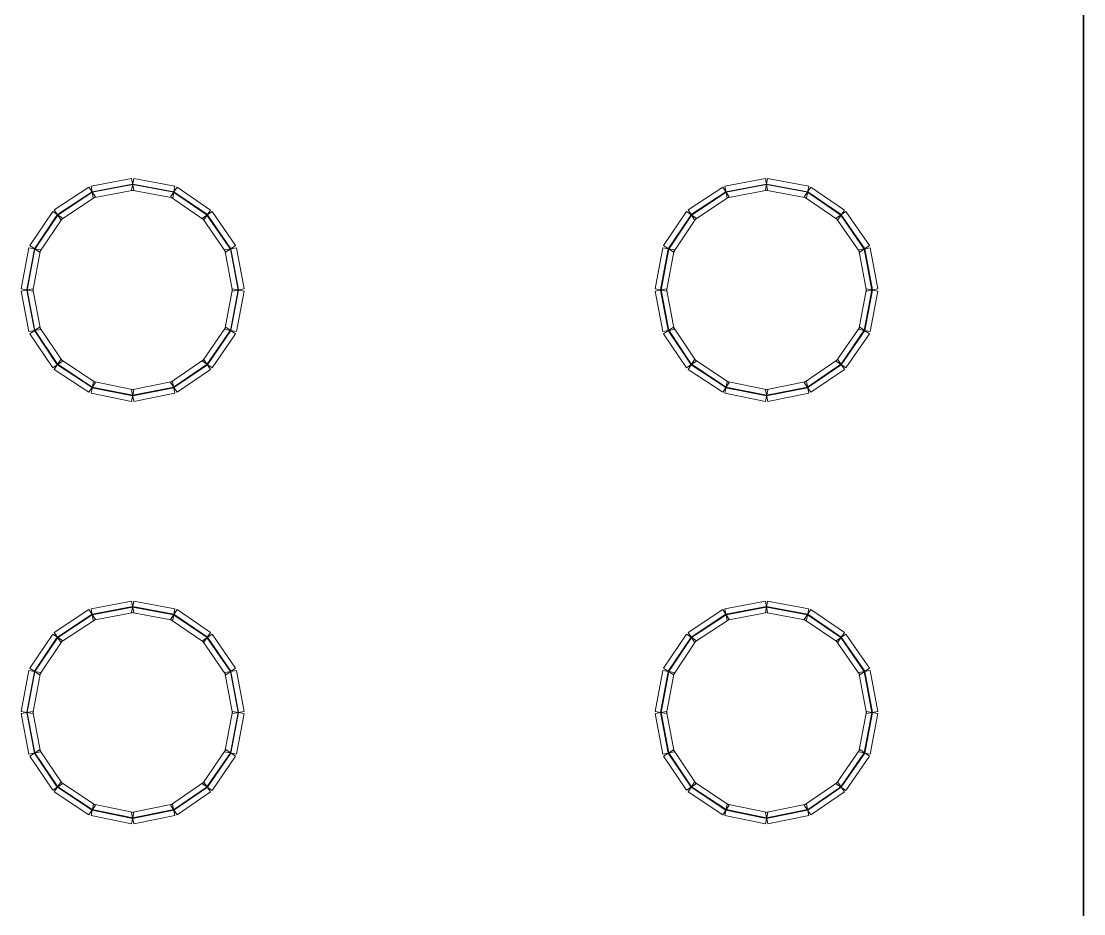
# Model space of a CAD drawing. Header units: millimetres. Extents: x -200 to 200, y -162 to 219.
# Drawn here: x 94.97 to 142.86, y -61.45 to -21.22 of the extents above; entities that cross this region are included whole.
import ezdxf

# ---------------------------------------------------------------- set-up
doc = ezdxf.new("R2010")
doc.units = ezdxf.units.MM
doc.header["$MEASUREMENT"] = 0

msp = doc.modelspace()

# ---------------------------------------------------------------- linework, layer by layer
at = {"color": 1, "lineweight": 5}
msp.add_open_spline([(142.8345, 23.4376), (142.8345, 23.4376), (142.8609, 23.4376), (142.8609, 23.4376), (142.8609, 23.4376), (142.8609, 23.4376), (142.8609, -61.5304), (142.8609, -61.5304), (142.8609, -61.5304), (142.8609, -61.5304), (142.8345, -61.5304), (142.8345, -61.5304), (142.8345, -61.5304), (142.8345, -61.5304), (142.8345, 23.4376), (142.8345, 23.4376)], degree=3, knots=[0, 0, 0, 0, 0.25, 0.25, 0.25, 0.25, 0.5, 0.5, 0.5, 0.5, 0.75, 0.75, 0.75, 0.75, 1, 1, 1, 1], dxfattribs=at)
at = {"color": 4, "lineweight": 5}
for points in [[(98.0222, -28.6928), (98.0222, -28.6928), (98.314, -29.1341), (98.314, -29.1341), (98.314, -29.1341), (98.314, -29.1341), (96.7532, -30.1658), (96.7532, -30.1658), (96.7532, -30.1658), (96.7532, -30.1658), (96.4615, -29.7244), (96.4615, -29.7244), (96.4615, -29.7244), (96.4615, -29.7244), (98.0222, -28.6928), (98.0222, -28.6928)], [(99.9444, -28.3096), (99.9444, -28.3096), (100.0424, -28.8295), (100.0424, -28.8295), (100.0424, -28.8295), (100.0424, -28.8295), (98.2171, -29.1734), (98.2171, -29.1734), (98.2171, -29.1734), (98.2171, -29.1734), (98.1191, -28.6535), (98.1191, -28.6535), (98.1191, -28.6535), (98.1191, -28.6535), (99.9444, -28.3096), (99.9444, -28.3096)], [(99.9909, -28.5566), (99.9909, -28.5566), (99.9958, -28.5826), (99.9958, -28.5826), (99.9958, -28.5826), (99.9958, -28.5826), (98.1706, -28.9264), (98.1706, -28.9264), (98.1706, -28.9264), (98.1706, -28.9264), (98.1657, -28.9005), (98.1657, -28.9005), (98.1657, -28.9005), (98.1657, -28.9005), (99.9909, -28.5566), (99.9909, -28.5566)], [(101.8934, -28.6534), (101.8934, -28.6534), (101.7968, -29.1735), (101.7968, -29.1735), (101.7968, -29.1735), (101.7968, -29.1735), (99.9451, -28.8296), (99.9451, -28.8296), (99.9451, -28.8296), (99.9451, -28.8296), (100.0417, -28.3095), (100.0417, -28.3095), (100.0417, -28.3095), (100.0417, -28.3095), (101.8934, -28.6534), (101.8934, -28.6534)], [(101.8475, -28.9004), (101.8475, -28.9004), (101.8427, -28.9265), (101.8427, -28.9265), (101.8427, -28.9265), (101.8427, -28.9265), (99.991, -28.5826), (99.991, -28.5826), (99.991, -28.5826), (99.991, -28.5826), (99.9958, -28.5566), (99.9958, -28.5566), (99.9958, -28.5566), (99.9958, -28.5566), (101.8475, -28.9004), (101.8475, -28.9004)], [(103.5023, -29.7268), (103.5023, -29.7268), (103.2036, -30.1634), (103.2036, -30.1634), (103.2036, -30.1634), (103.2036, -30.1634), (101.6957, -29.1318), (101.6957, -29.1318), (101.6957, -29.1318), (101.6957, -29.1318), (101.9945, -28.6951), (101.9945, -28.6951), (101.9945, -28.6951), (101.9945, -28.6951), (103.5023, -29.7268), (103.5023, -29.7268)], [(126.5918, -28.6928), (126.5918, -28.6928), (126.8835, -29.1341), (126.8835, -29.1341), (126.8835, -29.1341), (126.8835, -29.1341), (125.3228, -30.1658), (125.3228, -30.1658), (125.3228, -30.1658), (125.3228, -30.1658), (125.031, -29.7244), (125.031, -29.7244), (125.031, -29.7244), (125.031, -29.7244), (126.5918, -28.6928), (126.5918, -28.6928)], [(128.5139, -28.3096), (128.5139, -28.3096), (128.6119, -28.8295), (128.6119, -28.8295), (128.6119, -28.8295), (128.6119, -28.8295), (126.7866, -29.1734), (126.7866, -29.1734), (126.7866, -29.1734), (126.7866, -29.1734), (126.6887, -28.6535), (126.6887, -28.6535), (126.6887, -28.6535), (126.6887, -28.6535), (128.5139, -28.3096), (128.5139, -28.3096)], [(128.5605, -28.5566), (128.5605, -28.5566), (128.5654, -28.5826), (128.5654, -28.5826), (128.5654, -28.5826), (128.5654, -28.5826), (126.7401, -28.9264), (126.7401, -28.9264), (126.7401, -28.9264), (126.7401, -28.9264), (126.7352, -28.9005), (126.7352, -28.9005), (126.7352, -28.9005), (126.7352, -28.9005), (128.5605, -28.5566), (128.5605, -28.5566)], [(130.463, -28.6534), (130.463, -28.6534), (130.3664, -29.1735), (130.3664, -29.1735), (130.3664, -29.1735), (130.3664, -29.1735), (128.5146, -28.8296), (128.5146, -28.8296), (128.5146, -28.8296), (128.5146, -28.8296), (128.6112, -28.3095), (128.6112, -28.3095), (128.6112, -28.3095), (128.6112, -28.3095), (130.463, -28.6534), (130.463, -28.6534)], [(130.4171, -28.9004), (130.4171, -28.9004), (130.4122, -28.9265), (130.4122, -28.9265), (130.4122, -28.9265), (130.4122, -28.9265), (128.5605, -28.5826), (128.5605, -28.5826), (128.5605, -28.5826), (128.5605, -28.5826), (128.5653, -28.5566), (128.5653, -28.5566), (128.5653, -28.5566), (128.5653, -28.5566), (130.4171, -28.9004), (130.4171, -28.9004)], [(132.0719, -29.7268), (132.0719, -29.7268), (131.7731, -30.1634), (131.7731, -30.1634), (131.7731, -30.1634), (131.7731, -30.1634), (130.2653, -29.1318), (130.2653, -29.1318), (130.2653, -29.1318), (130.2653, -29.1318), (130.564, -28.6951), (130.564, -28.6951), (130.564, -28.6951), (130.564, -28.6951), (132.0719, -29.7268), (132.0719, -29.7268)], [(98.1608, -28.9024), (98.1608, -28.9024), (98.1754, -28.9245), (98.1754, -28.9245), (98.1754, -28.9245), (98.1754, -28.9245), (96.6147, -29.9562), (96.6147, -29.9562), (96.6147, -29.9562), (96.6147, -29.9562), (96.6001, -29.9341), (96.6001, -29.9341), (96.6001, -29.9341), (96.6001, -29.9341), (98.1608, -28.9024), (98.1608, -28.9024)], [(103.3604, -29.9342), (103.3604, -29.9342), (103.3455, -29.956), (103.3455, -29.956), (103.3455, -29.956), (103.3455, -29.956), (101.8376, -28.9244), (101.8376, -28.9244), (101.8376, -28.9244), (101.8376, -28.9244), (101.8526, -28.9025), (101.8526, -28.9025), (101.8526, -28.9025), (101.8526, -28.9025), (103.3604, -29.9342), (103.3604, -29.9342)], [(126.7304, -28.9024), (126.7304, -28.9024), (126.7449, -28.9245), (126.7449, -28.9245), (126.7449, -28.9245), (126.7449, -28.9245), (125.1842, -29.9562), (125.1842, -29.9562), (125.1842, -29.9562), (125.1842, -29.9562), (125.1696, -29.9341), (125.1696, -29.9341), (125.1696, -29.9341), (125.1696, -29.9341), (126.7304, -28.9024), (126.7304, -28.9024)], [(131.93, -29.9342), (131.93, -29.9342), (131.915, -29.956), (131.915, -29.956), (131.915, -29.956), (131.915, -29.956), (130.4072, -28.9244), (130.4072, -28.9244), (130.4072, -28.9244), (130.4072, -28.9244), (130.4221, -28.9025), (130.4221, -28.9025), (130.4221, -28.9025), (130.4221, -28.9025), (131.93, -29.9342), (131.93, -29.9342)], [(96.3878, -29.7975), (96.3878, -29.7975), (96.8269, -30.0927), (96.8269, -30.0927), (96.8269, -30.0927), (96.8269, -30.0927), (95.7952, -31.627), (95.7952, -31.627), (95.7952, -31.627), (95.7952, -31.627), (95.3562, -31.3318), (95.3562, -31.3318), (95.3562, -31.3318), (95.3562, -31.3318), (96.3878, -29.7975), (96.3878, -29.7975)], [(96.5964, -29.9377), (96.5964, -29.9377), (96.6183, -29.9525), (96.6183, -29.9525), (96.6183, -29.9525), (96.6183, -29.9525), (95.5867, -31.4868), (95.5867, -31.4868), (95.5867, -31.4868), (95.5867, -31.4868), (95.5647, -31.472), (95.5647, -31.472), (95.5647, -31.472), (95.5647, -31.472), (96.5964, -29.9377), (96.5964, -29.9377)], [(104.6289, -31.3292), (104.6289, -31.3292), (104.1933, -31.6296), (104.1933, -31.6296), (104.1933, -31.6296), (104.1933, -31.6296), (103.1352, -30.0953), (103.1352, -30.0953), (103.1352, -30.0953), (103.1352, -30.0953), (103.5707, -29.7949), (103.5707, -29.7949), (103.5707, -29.7949), (103.5707, -29.7949), (104.6289, -31.3292), (104.6289, -31.3292)], [(104.422, -31.4719), (104.422, -31.4719), (104.4002, -31.4869), (104.4002, -31.4869), (104.4002, -31.4869), (104.4002, -31.4869), (103.3421, -29.9526), (103.3421, -29.9526), (103.3421, -29.9526), (103.3421, -29.9526), (103.3638, -29.9376), (103.3638, -29.9376), (103.3638, -29.9376), (103.3638, -29.9376), (104.422, -31.4719), (104.422, -31.4719)], [(124.9574, -29.7975), (124.9574, -29.7975), (125.3964, -30.0927), (125.3964, -30.0927), (125.3964, -30.0927), (125.3964, -30.0927), (124.3647, -31.627), (124.3647, -31.627), (124.3647, -31.627), (124.3647, -31.627), (123.9257, -31.3318), (123.9257, -31.3318), (123.9257, -31.3318), (123.9257, -31.3318), (124.9574, -29.7975), (124.9574, -29.7975)], [(125.1659, -29.9377), (125.1659, -29.9377), (125.1879, -29.9525), (125.1879, -29.9525), (125.1879, -29.9525), (125.1879, -29.9525), (124.1562, -31.4868), (124.1562, -31.4868), (124.1562, -31.4868), (124.1562, -31.4868), (124.1343, -31.472), (124.1343, -31.472), (124.1343, -31.472), (124.1343, -31.472), (125.1659, -29.9377), (125.1659, -29.9377)], [(133.1984, -31.3292), (133.1984, -31.3292), (132.7629, -31.6296), (132.7629, -31.6296), (132.7629, -31.6296), (132.7629, -31.6296), (131.7047, -30.0953), (131.7047, -30.0953), (131.7047, -30.0953), (131.7047, -30.0953), (132.1403, -29.7949), (132.1403, -29.7949), (132.1403, -29.7949), (132.1403, -29.7949), (133.1984, -31.3292), (133.1984, -31.3292)], [(132.9915, -31.4719), (132.9915, -31.4719), (132.9697, -31.4869), (132.9697, -31.4869), (132.9697, -31.4869), (132.9697, -31.4869), (131.9116, -29.9526), (131.9116, -29.9526), (131.9116, -29.9526), (131.9116, -29.9526), (131.9334, -29.9376), (131.9334, -29.9376), (131.9334, -29.9376), (131.9334, -29.9376), (132.9915, -31.4719), (132.9915, -31.4719)], [(95.3156, -31.4311), (95.3156, -31.4311), (95.8358, -31.5277), (95.8358, -31.5277), (95.8358, -31.5277), (95.8358, -31.5277), (95.4919, -33.3795), (95.4919, -33.3795), (95.4919, -33.3795), (95.4919, -33.3795), (94.9717, -33.2828), (94.9717, -33.2828), (94.9717, -33.2828), (94.9717, -33.2828), (95.3156, -31.4311), (95.3156, -31.4311)], [(95.5627, -31.477), (95.5627, -31.477), (95.5887, -31.4818), (95.5887, -31.4818), (95.5887, -31.4818), (95.5887, -31.4818), (95.2448, -33.3336), (95.2448, -33.3336), (95.2448, -33.3336), (95.2448, -33.3336), (95.2188, -33.3287), (95.2188, -33.3287), (95.2188, -33.3287), (95.2188, -33.3287), (95.5627, -31.477), (95.5627, -31.477)], [(105.0151, -33.2828), (105.0151, -33.2828), (104.4949, -33.3795), (104.4949, -33.3795), (104.4949, -33.3795), (104.4949, -33.3795), (104.151, -31.5277), (104.151, -31.5277), (104.151, -31.5277), (104.151, -31.5277), (104.6712, -31.4311), (104.6712, -31.4311), (104.6712, -31.4311), (104.6712, -31.4311), (105.0151, -33.2828), (105.0151, -33.2828)], [(104.768, -33.3287), (104.768, -33.3287), (104.742, -33.3336), (104.742, -33.3336), (104.742, -33.3336), (104.742, -33.3336), (104.3981, -31.4818), (104.3981, -31.4818), (104.3981, -31.4818), (104.3981, -31.4818), (104.4241, -31.477), (104.4241, -31.477), (104.4241, -31.477), (104.4241, -31.477), (104.768, -33.3287), (104.768, -33.3287)], [(123.8851, -31.4311), (123.8851, -31.4311), (124.4053, -31.5277), (124.4053, -31.5277), (124.4053, -31.5277), (124.4053, -31.5277), (124.0614, -33.3795), (124.0614, -33.3795), (124.0614, -33.3795), (124.0614, -33.3795), (123.5413, -33.2828), (123.5413, -33.2828), (123.5413, -33.2828), (123.5413, -33.2828), (123.8851, -31.4311), (123.8851, -31.4311)], [(124.1322, -31.477), (124.1322, -31.477), (124.1582, -31.4818), (124.1582, -31.4818), (124.1582, -31.4818), (124.1582, -31.4818), (123.8143, -33.3336), (123.8143, -33.3336), (123.8143, -33.3336), (123.8143, -33.3336), (123.7883, -33.3287), (123.7883, -33.3287), (123.7883, -33.3287), (123.7883, -33.3287), (124.1322, -31.477), (124.1322, -31.477)], [(133.5846, -33.2828), (133.5846, -33.2828), (133.0644, -33.3795), (133.0644, -33.3795), (133.0644, -33.3795), (133.0644, -33.3795), (132.7205, -31.5277), (132.7205, -31.5277), (132.7205, -31.5277), (132.7205, -31.5277), (133.2407, -31.4311), (133.2407, -31.4311), (133.2407, -31.4311), (133.2407, -31.4311), (133.5846, -33.2828), (133.5846, -33.2828)], [(133.3375, -33.3287), (133.3375, -33.3287), (133.3115, -33.3336), (133.3115, -33.3336), (133.3115, -33.3336), (133.3115, -33.3336), (132.9676, -31.4818), (132.9676, -31.4818), (132.9676, -31.4818), (132.9676, -31.4818), (132.9936, -31.477), (132.9936, -31.477), (132.9936, -31.477), (132.9936, -31.477), (133.3375, -33.3287), (133.3375, -33.3287)], [(94.9718, -33.3801), (94.9718, -33.3801), (95.4918, -33.2822), (95.4918, -33.2822), (95.4918, -33.2822), (95.4918, -33.2822), (95.8356, -35.1074), (95.8356, -35.1074), (95.8356, -35.1074), (95.8356, -35.1074), (95.3157, -35.2054), (95.3157, -35.2054), (95.3157, -35.2054), (95.3157, -35.2054), (94.9718, -33.3801), (94.9718, -33.3801)], [(95.2188, -33.3336), (95.2188, -33.3336), (95.2448, -33.3287), (95.2448, -33.3287), (95.2448, -33.3287), (95.2448, -33.3287), (95.5887, -35.154), (95.5887, -35.154), (95.5887, -35.154), (95.5887, -35.154), (95.5627, -35.1589), (95.5627, -35.1589), (95.5627, -35.1589), (95.5627, -35.1589), (95.2188, -33.3336), (95.2188, -33.3336)], [(104.671, -35.2054), (104.671, -35.2054), (104.1511, -35.1074), (104.1511, -35.1074), (104.1511, -35.1074), (104.1511, -35.1074), (104.495, -33.2822), (104.495, -33.2822), (104.495, -33.2822), (104.495, -33.2822), (105.0149, -33.3801), (105.0149, -33.3801), (105.0149, -33.3801), (105.0149, -33.3801), (104.671, -35.2054), (104.671, -35.2054)], [(104.4241, -35.1589), (104.4241, -35.1589), (104.3981, -35.154), (104.3981, -35.154), (104.3981, -35.154), (104.3981, -35.154), (104.742, -33.3287), (104.742, -33.3287), (104.742, -33.3287), (104.742, -33.3287), (104.768, -33.3336), (104.768, -33.3336), (104.768, -33.3336), (104.768, -33.3336), (104.4241, -35.1589), (104.4241, -35.1589)], [(123.5414, -33.3801), (123.5414, -33.3801), (124.0613, -33.2822), (124.0613, -33.2822), (124.0613, -33.2822), (124.0613, -33.2822), (124.4052, -35.1074), (124.4052, -35.1074), (124.4052, -35.1074), (124.4052, -35.1074), (123.8853, -35.2054), (123.8853, -35.2054), (123.8853, -35.2054), (123.8853, -35.2054), (123.5414, -33.3801), (123.5414, -33.3801)], [(123.7883, -33.3336), (123.7883, -33.3336), (123.8143, -33.3287), (123.8143, -33.3287), (123.8143, -33.3287), (123.8143, -33.3287), (124.1582, -35.154), (124.1582, -35.154), (124.1582, -35.154), (124.1582, -35.154), (124.1322, -35.1589), (124.1322, -35.1589), (124.1322, -35.1589), (124.1322, -35.1589), (123.7883, -33.3336), (123.7883, -33.3336)], [(133.2406, -35.2054), (133.2406, -35.2054), (132.7207, -35.1074), (132.7207, -35.1074), (132.7207, -35.1074), (132.7207, -35.1074), (133.0646, -33.2822), (133.0646, -33.2822), (133.0646, -33.2822), (133.0646, -33.2822), (133.5845, -33.3801), (133.5845, -33.3801), (133.5845, -33.3801), (133.5845, -33.3801), (133.2406, -35.2054), (133.2406, -35.2054)], [(132.9936, -35.1589), (132.9936, -35.1589), (132.9676, -35.154), (132.9676, -35.154), (132.9676, -35.154), (132.9676, -35.154), (133.3115, -33.3287), (133.3115, -33.3287), (133.3115, -33.3287), (133.3115, -33.3287), (133.3375, -33.3336), (133.3375, -33.3336), (133.3375, -33.3336), (133.3375, -33.3336), (132.9936, -35.1589), (132.9936, -35.1589)], [(95.3562, -35.304), (95.3562, -35.304), (95.7952, -35.0088), (95.7952, -35.0088), (95.7952, -35.0088), (95.7952, -35.0088), (96.8269, -36.5431), (96.8269, -36.5431), (96.8269, -36.5431), (96.8269, -36.5431), (96.3878, -36.8383), (96.3878, -36.8383), (96.3878, -36.8383), (96.3878, -36.8383), (95.3562, -35.304), (95.3562, -35.304)], [(95.5647, -35.1638), (95.5647, -35.1638), (95.5867, -35.149), (95.5867, -35.149), (95.5867, -35.149), (95.5867, -35.149), (96.6183, -36.6833), (96.6183, -36.6833), (96.6183, -36.6833), (96.6183, -36.6833), (96.5964, -36.6981), (96.5964, -36.6981), (96.5964, -36.6981), (96.5964, -36.6981), (95.5647, -35.1638), (95.5647, -35.1638)], [(103.5707, -36.8409), (103.5707, -36.8409), (103.1352, -36.5405), (103.1352, -36.5405), (103.1352, -36.5405), (103.1352, -36.5405), (104.1933, -35.0062), (104.1933, -35.0062), (104.1933, -35.0062), (104.1933, -35.0062), (104.6289, -35.3066), (104.6289, -35.3066), (104.6289, -35.3066), (104.6289, -35.3066), (103.5707, -36.8409), (103.5707, -36.8409)], [(103.3638, -36.6982), (103.3638, -36.6982), (103.3421, -36.6832), (103.3421, -36.6832), (103.3421, -36.6832), (103.3421, -36.6832), (104.4002, -35.1489), (104.4002, -35.1489), (104.4002, -35.1489), (104.4002, -35.1489), (104.422, -35.1639), (104.422, -35.1639), (104.422, -35.1639), (104.422, -35.1639), (103.3638, -36.6982), (103.3638, -36.6982)], [(123.9257, -35.304), (123.9257, -35.304), (124.3647, -35.0088), (124.3647, -35.0088), (124.3647, -35.0088), (124.3647, -35.0088), (125.3964, -36.5431), (125.3964, -36.5431), (125.3964, -36.5431), (125.3964, -36.5431), (124.9574, -36.8383), (124.9574, -36.8383), (124.9574, -36.8383), (124.9574, -36.8383), (123.9257, -35.304), (123.9257, -35.304)], [(124.1343, -35.1638), (124.1343, -35.1638), (124.1562, -35.149), (124.1562, -35.149), (124.1562, -35.149), (124.1562, -35.149), (125.1879, -36.6833), (125.1879, -36.6833), (125.1879, -36.6833), (125.1879, -36.6833), (125.1659, -36.6981), (125.1659, -36.6981), (125.1659, -36.6981), (125.1659, -36.6981), (124.1343, -35.1638), (124.1343, -35.1638)], [(132.1403, -36.8409), (132.1403, -36.8409), (131.7047, -36.5405), (131.7047, -36.5405), (131.7047, -36.5405), (131.7047, -36.5405), (132.7629, -35.0062), (132.7629, -35.0062), (132.7629, -35.0062), (132.7629, -35.0062), (133.1984, -35.3066), (133.1984, -35.3066), (133.1984, -35.3066), (133.1984, -35.3066), (132.1403, -36.8409), (132.1403, -36.8409)], [(131.9334, -36.6982), (131.9334, -36.6982), (131.9116, -36.6832), (131.9116, -36.6832), (131.9116, -36.6832), (131.9116, -36.6832), (132.9697, -35.1489), (132.9697, -35.1489), (132.9697, -35.1489), (132.9697, -35.1489), (132.9915, -35.1639), (132.9915, -35.1639), (132.9915, -35.1639), (132.9915, -35.1639), (131.9334, -36.6982), (131.9334, -36.6982)], [(96.4615, -36.9114), (96.4615, -36.9114), (96.7532, -36.47), (96.7532, -36.47), (96.7532, -36.47), (96.7532, -36.47), (98.314, -37.5017), (98.314, -37.5017), (98.314, -37.5017), (98.314, -37.5017), (98.0222, -37.9431), (98.0222, -37.9431), (98.0222, -37.9431), (98.0222, -37.9431), (96.4615, -36.9114), (96.4615, -36.9114)], [(96.6001, -36.7018), (96.6001, -36.7018), (96.6147, -36.6797), (96.6147, -36.6797), (96.6147, -36.6797), (96.6147, -36.6797), (98.1754, -37.7114), (98.1754, -37.7114), (98.1754, -37.7114), (98.1754, -37.7114), (98.1608, -37.7334), (98.1608, -37.7334), (98.1608, -37.7334), (98.1608, -37.7334), (96.6001, -36.7018), (96.6001, -36.7018)], [(101.9945, -37.9407), (101.9945, -37.9407), (101.6957, -37.5041), (101.6957, -37.5041), (101.6957, -37.5041), (101.6957, -37.5041), (103.2036, -36.4724), (103.2036, -36.4724), (103.2036, -36.4724), (103.2036, -36.4724), (103.5023, -36.909), (103.5023, -36.909), (103.5023, -36.909), (103.5023, -36.909), (101.9945, -37.9407), (101.9945, -37.9407)], [(101.8526, -37.7333), (101.8526, -37.7333), (101.8376, -37.7115), (101.8376, -37.7115), (101.8376, -37.7115), (101.8376, -37.7115), (103.3455, -36.6798), (103.3455, -36.6798), (103.3455, -36.6798), (103.3455, -36.6798), (103.3604, -36.7016), (103.3604, -36.7016), (103.3604, -36.7016), (103.3604, -36.7016), (101.8526, -37.7333), (101.8526, -37.7333)], [(125.031, -36.9114), (125.031, -36.9114), (125.3228, -36.47), (125.3228, -36.47), (125.3228, -36.47), (125.3228, -36.47), (126.8835, -37.5017), (126.8835, -37.5017), (126.8835, -37.5017), (126.8835, -37.5017), (126.5918, -37.9431), (126.5918, -37.9431), (126.5918, -37.9431), (126.5918, -37.9431), (125.031, -36.9114), (125.031, -36.9114)], [(125.1696, -36.7018), (125.1696, -36.7018), (125.1842, -36.6797), (125.1842, -36.6797), (125.1842, -36.6797), (125.1842, -36.6797), (126.7449, -37.7114), (126.7449, -37.7114), (126.7449, -37.7114), (126.7449, -37.7114), (126.7304, -37.7334), (126.7304, -37.7334), (126.7304, -37.7334), (126.7304, -37.7334), (125.1696, -36.7018), (125.1696, -36.7018)], [(130.564, -37.9407), (130.564, -37.9407), (130.2653, -37.5041), (130.2653, -37.5041), (130.2653, -37.5041), (130.2653, -37.5041), (131.7731, -36.4724), (131.7731, -36.4724), (131.7731, -36.4724), (131.7731, -36.4724), (132.0719, -36.909), (132.0719, -36.909), (132.0719, -36.909), (132.0719, -36.909), (130.564, -37.9407), (130.564, -37.9407)], [(130.4221, -37.7333), (130.4221, -37.7333), (130.4072, -37.7115), (130.4072, -37.7115), (130.4072, -37.7115), (130.4072, -37.7115), (131.915, -36.6798), (131.915, -36.6798), (131.915, -36.6798), (131.915, -36.6798), (131.93, -36.7016), (131.93, -36.7016), (131.93, -36.7016), (131.93, -36.7016), (130.4221, -37.7333), (130.4221, -37.7333)], [(98.1155, -37.9816), (98.1155, -37.9816), (98.2207, -37.4631), (98.2207, -37.4631), (98.2207, -37.4631), (98.2207, -37.4631), (100.046, -37.8335), (100.046, -37.8335), (100.046, -37.8335), (100.046, -37.8335), (99.9408, -38.352), (99.9408, -38.352), (99.9408, -38.352), (99.9408, -38.352), (98.1155, -37.9816), (98.1155, -37.9816)], [(98.1655, -37.7354), (98.1655, -37.7354), (98.1707, -37.7094), (98.1707, -37.7094), (98.1707, -37.7094), (98.1707, -37.7094), (99.996, -38.0798), (99.996, -38.0798), (99.996, -38.0798), (99.996, -38.0798), (99.9908, -38.1057), (99.9908, -38.1057), (99.9908, -38.1057), (99.9908, -38.1057), (98.1655, -37.7354), (98.1655, -37.7354)], [(100.0453, -38.3521), (100.0453, -38.3521), (99.9415, -37.8333), (99.9415, -37.8333), (99.9415, -37.8333), (99.9415, -37.8333), (101.7932, -37.463), (101.7932, -37.463), (101.7932, -37.463), (101.7932, -37.463), (101.897, -37.9818), (101.897, -37.9818), (101.897, -37.9818), (101.897, -37.9818), (100.0453, -38.3521), (100.0453, -38.3521)], [(99.996, -38.1057), (99.996, -38.1057), (99.9908, -38.0798), (99.9908, -38.0798), (99.9908, -38.0798), (99.9908, -38.0798), (101.8425, -37.7094), (101.8425, -37.7094), (101.8425, -37.7094), (101.8425, -37.7094), (101.8477, -37.7354), (101.8477, -37.7354), (101.8477, -37.7354), (101.8477, -37.7354), (99.996, -38.1057), (99.996, -38.1057)], [(126.685, -37.9816), (126.685, -37.9816), (126.7903, -37.4631), (126.7903, -37.4631), (126.7903, -37.4631), (126.7903, -37.4631), (128.6155, -37.8335), (128.6155, -37.8335), (128.6155, -37.8335), (128.6155, -37.8335), (128.5103, -38.352), (128.5103, -38.352), (128.5103, -38.352), (128.5103, -38.352), (126.685, -37.9816), (126.685, -37.9816)], [(126.735, -37.7354), (126.735, -37.7354), (126.7403, -37.7094), (126.7403, -37.7094), (126.7403, -37.7094), (126.7403, -37.7094), (128.5656, -38.0798), (128.5656, -38.0798), (128.5656, -38.0798), (128.5656, -38.0798), (128.5603, -38.1057), (128.5603, -38.1057), (128.5603, -38.1057), (128.5603, -38.1057), (126.735, -37.7354), (126.735, -37.7354)], [(128.6148, -38.3521), (128.6148, -38.3521), (128.511, -37.8333), (128.511, -37.8333), (128.511, -37.8333), (128.511, -37.8333), (130.3628, -37.463), (130.3628, -37.463), (130.3628, -37.463), (130.3628, -37.463), (130.4665, -37.9818), (130.4665, -37.9818), (130.4665, -37.9818), (130.4665, -37.9818), (128.6148, -38.3521), (128.6148, -38.3521)], [(128.5655, -38.1057), (128.5655, -38.1057), (128.5603, -38.0798), (128.5603, -38.0798), (128.5603, -38.0798), (128.5603, -38.0798), (130.4121, -37.7094), (130.4121, -37.7094), (130.4121, -37.7094), (130.4121, -37.7094), (130.4172, -37.7354), (130.4172, -37.7354), (130.4172, -37.7354), (130.4172, -37.7354), (128.5655, -38.1057), (128.5655, -38.1057)], [(99.9444, -47.356), (99.9444, -47.356), (100.0424, -47.8759), (100.0424, -47.8759), (100.0424, -47.8759), (100.0424, -47.8759), (98.2171, -48.2198), (98.2171, -48.2198), (98.2171, -48.2198), (98.2171, -48.2198), (98.1191, -47.6999), (98.1191, -47.6999), (98.1191, -47.6999), (98.1191, -47.6999), (99.9444, -47.356), (99.9444, -47.356)], [(101.8934, -47.6997), (101.8934, -47.6997), (101.7968, -48.2199), (101.7968, -48.2199), (101.7968, -48.2199), (101.7968, -48.2199), (99.9451, -47.876), (99.9451, -47.876), (99.9451, -47.876), (99.9451, -47.876), (100.0417, -47.3558), (100.0417, -47.3558), (100.0417, -47.3558), (100.0417, -47.3558), (101.8934, -47.6997), (101.8934, -47.6997)], [(128.5139, -47.356), (128.5139, -47.356), (128.6119, -47.8759), (128.6119, -47.8759), (128.6119, -47.8759), (128.6119, -47.8759), (126.7866, -48.2198), (126.7866, -48.2198), (126.7866, -48.2198), (126.7866, -48.2198), (126.6887, -47.6999), (126.6887, -47.6999), (126.6887, -47.6999), (126.6887, -47.6999), (128.5139, -47.356), (128.5139, -47.356)], [(130.463, -47.6997), (130.463, -47.6997), (130.3664, -48.2199), (130.3664, -48.2199), (130.3664, -48.2199), (130.3664, -48.2199), (128.5146, -47.876), (128.5146, -47.876), (128.5146, -47.876), (128.5146, -47.876), (128.6112, -47.3558), (128.6112, -47.3558), (128.6112, -47.3558), (128.6112, -47.3558), (130.463, -47.6997), (130.463, -47.6997)], [(98.0222, -47.7391), (98.0222, -47.7391), (98.314, -48.1805), (98.314, -48.1805), (98.314, -48.1805), (98.314, -48.1805), (96.7532, -49.2122), (96.7532, -49.2122), (96.7532, -49.2122), (96.7532, -49.2122), (96.4615, -48.7708), (96.4615, -48.7708), (96.4615, -48.7708), (96.4615, -48.7708), (98.0222, -47.7391), (98.0222, -47.7391)], [(99.9909, -47.6029), (99.9909, -47.6029), (99.9958, -47.6289), (99.9958, -47.6289), (99.9958, -47.6289), (99.9958, -47.6289), (98.1706, -47.9728), (98.1706, -47.9728), (98.1706, -47.9728), (98.1706, -47.9728), (98.1657, -47.9468), (98.1657, -47.9468), (98.1657, -47.9468), (98.1657, -47.9468), (99.9909, -47.6029), (99.9909, -47.6029)], [(101.8475, -47.9468), (101.8475, -47.9468), (101.8427, -47.9728), (101.8427, -47.9728), (101.8427, -47.9728), (101.8427, -47.9728), (99.991, -47.6289), (99.991, -47.6289), (99.991, -47.6289), (99.991, -47.6289), (99.9958, -47.6029), (99.9958, -47.6029), (99.9958, -47.6029), (99.9958, -47.6029), (101.8475, -47.9468), (101.8475, -47.9468)], [(103.5023, -48.7732), (103.5023, -48.7732), (103.2036, -49.2098), (103.2036, -49.2098), (103.2036, -49.2098), (103.2036, -49.2098), (101.6957, -48.1781), (101.6957, -48.1781), (101.6957, -48.1781), (101.6957, -48.1781), (101.9945, -47.7415), (101.9945, -47.7415), (101.9945, -47.7415), (101.9945, -47.7415), (103.5023, -48.7732), (103.5023, -48.7732)], [(126.5918, -47.7391), (126.5918, -47.7391), (126.8835, -48.1805), (126.8835, -48.1805), (126.8835, -48.1805), (126.8835, -48.1805), (125.3228, -49.2122), (125.3228, -49.2122), (125.3228, -49.2122), (125.3228, -49.2122), (125.031, -48.7708), (125.031, -48.7708), (125.031, -48.7708), (125.031, -48.7708), (126.5918, -47.7391), (126.5918, -47.7391)], [(128.5605, -47.6029), (128.5605, -47.6029), (128.5654, -47.6289), (128.5654, -47.6289), (128.5654, -47.6289), (128.5654, -47.6289), (126.7401, -47.9728), (126.7401, -47.9728), (126.7401, -47.9728), (126.7401, -47.9728), (126.7352, -47.9468), (126.7352, -47.9468), (126.7352, -47.9468), (126.7352, -47.9468), (128.5605, -47.6029), (128.5605, -47.6029)], [(130.4171, -47.9468), (130.4171, -47.9468), (130.4122, -47.9728), (130.4122, -47.9728), (130.4122, -47.9728), (130.4122, -47.9728), (128.5605, -47.6289), (128.5605, -47.6289), (128.5605, -47.6289), (128.5605, -47.6289), (128.5653, -47.6029), (128.5653, -47.6029), (128.5653, -47.6029), (128.5653, -47.6029), (130.4171, -47.9468), (130.4171, -47.9468)], [(132.0719, -48.7732), (132.0719, -48.7732), (131.7731, -49.2098), (131.7731, -49.2098), (131.7731, -49.2098), (131.7731, -49.2098), (130.2653, -48.1781), (130.2653, -48.1781), (130.2653, -48.1781), (130.2653, -48.1781), (130.564, -47.7415), (130.564, -47.7415), (130.564, -47.7415), (130.564, -47.7415), (132.0719, -48.7732), (132.0719, -48.7732)], [(98.1608, -47.9488), (98.1608, -47.9488), (98.1754, -47.9709), (98.1754, -47.9709), (98.1754, -47.9709), (98.1754, -47.9709), (96.6147, -49.0025), (96.6147, -49.0025), (96.6147, -49.0025), (96.6147, -49.0025), (96.6001, -48.9805), (96.6001, -48.9805), (96.6001, -48.9805), (96.6001, -48.9805), (98.1608, -47.9488), (98.1608, -47.9488)], [(103.3604, -48.9806), (103.3604, -48.9806), (103.3455, -49.0024), (103.3455, -49.0024), (103.3455, -49.0024), (103.3455, -49.0024), (101.8376, -47.9707), (101.8376, -47.9707), (101.8376, -47.9707), (101.8376, -47.9707), (101.8526, -47.9489), (101.8526, -47.9489), (101.8526, -47.9489), (101.8526, -47.9489), (103.3604, -48.9806), (103.3604, -48.9806)], [(126.7304, -47.9488), (126.7304, -47.9488), (126.7449, -47.9709), (126.7449, -47.9709), (126.7449, -47.9709), (126.7449, -47.9709), (125.1842, -49.0025), (125.1842, -49.0025), (125.1842, -49.0025), (125.1842, -49.0025), (125.1696, -48.9805), (125.1696, -48.9805), (125.1696, -48.9805), (125.1696, -48.9805), (126.7304, -47.9488), (126.7304, -47.9488)], [(131.93, -48.9806), (131.93, -48.9806), (131.915, -49.0024), (131.915, -49.0024), (131.915, -49.0024), (131.915, -49.0024), (130.4072, -47.9707), (130.4072, -47.9707), (130.4072, -47.9707), (130.4072, -47.9707), (130.4221, -47.9489), (130.4221, -47.9489), (130.4221, -47.9489), (130.4221, -47.9489), (131.93, -48.9806), (131.93, -48.9806)], [(96.3878, -48.8439), (96.3878, -48.8439), (96.8269, -49.1391), (96.8269, -49.1391), (96.8269, -49.1391), (96.8269, -49.1391), (95.7952, -50.6734), (95.7952, -50.6734), (95.7952, -50.6734), (95.7952, -50.6734), (95.3562, -50.3782), (95.3562, -50.3782), (95.3562, -50.3782), (95.3562, -50.3782), (96.3878, -48.8439), (96.3878, -48.8439)], [(104.6289, -50.3756), (104.6289, -50.3756), (104.1933, -50.676), (104.1933, -50.676), (104.1933, -50.676), (104.1933, -50.676), (103.1352, -49.1417), (103.1352, -49.1417), (103.1352, -49.1417), (103.1352, -49.1417), (103.5707, -48.8413), (103.5707, -48.8413), (103.5707, -48.8413), (103.5707, -48.8413), (104.6289, -50.3756), (104.6289, -50.3756)], [(124.9574, -48.8439), (124.9574, -48.8439), (125.3964, -49.1391), (125.3964, -49.1391), (125.3964, -49.1391), (125.3964, -49.1391), (124.3647, -50.6734), (124.3647, -50.6734), (124.3647, -50.6734), (124.3647, -50.6734), (123.9257, -50.3782), (123.9257, -50.3782), (123.9257, -50.3782), (123.9257, -50.3782), (124.9574, -48.8439), (124.9574, -48.8439)], [(133.1984, -50.3756), (133.1984, -50.3756), (132.7629, -50.676), (132.7629, -50.676), (132.7629, -50.676), (132.7629, -50.676), (131.7047, -49.1417), (131.7047, -49.1417), (131.7047, -49.1417), (131.7047, -49.1417), (132.1403, -48.8413), (132.1403, -48.8413), (132.1403, -48.8413), (132.1403, -48.8413), (133.1984, -50.3756), (133.1984, -50.3756)], [(96.5964, -48.9841), (96.5964, -48.9841), (96.6183, -48.9989), (96.6183, -48.9989), (96.6183, -48.9989), (96.6183, -48.9989), (95.5867, -50.5332), (95.5867, -50.5332), (95.5867, -50.5332), (95.5867, -50.5332), (95.5647, -50.5184), (95.5647, -50.5184), (95.5647, -50.5184), (95.5647, -50.5184), (96.5964, -48.9841), (96.5964, -48.9841)], [(104.422, -50.5183), (104.422, -50.5183), (104.4002, -50.5333), (104.4002, -50.5333), (104.4002, -50.5333), (104.4002, -50.5333), (103.3421, -48.999), (103.3421, -48.999), (103.3421, -48.999), (103.3421, -48.999), (103.3638, -48.984), (103.3638, -48.984), (103.3638, -48.984), (103.3638, -48.984), (104.422, -50.5183), (104.422, -50.5183)], [(125.1659, -48.9841), (125.1659, -48.9841), (125.1879, -48.9989), (125.1879, -48.9989), (125.1879, -48.9989), (125.1879, -48.9989), (124.1562, -50.5332), (124.1562, -50.5332), (124.1562, -50.5332), (124.1562, -50.5332), (124.1343, -50.5184), (124.1343, -50.5184), (124.1343, -50.5184), (124.1343, -50.5184), (125.1659, -48.9841), (125.1659, -48.9841)], [(132.9915, -50.5183), (132.9915, -50.5183), (132.9697, -50.5333), (132.9697, -50.5333), (132.9697, -50.5333), (132.9697, -50.5333), (131.9116, -48.999), (131.9116, -48.999), (131.9116, -48.999), (131.9116, -48.999), (131.9334, -48.984), (131.9334, -48.984), (131.9334, -48.984), (131.9334, -48.984), (132.9915, -50.5183), (132.9915, -50.5183)], [(95.3156, -50.4775), (95.3156, -50.4775), (95.8358, -50.5741), (95.8358, -50.5741), (95.8358, -50.5741), (95.8358, -50.5741), (95.4919, -52.4258), (95.4919, -52.4258), (95.4919, -52.4258), (95.4919, -52.4258), (94.9717, -52.3292), (94.9717, -52.3292), (94.9717, -52.3292), (94.9717, -52.3292), (95.3156, -50.4775), (95.3156, -50.4775)], [(95.5627, -50.5234), (95.5627, -50.5234), (95.5887, -50.5282), (95.5887, -50.5282), (95.5887, -50.5282), (95.5887, -50.5282), (95.2448, -52.3799), (95.2448, -52.3799), (95.2448, -52.3799), (95.2448, -52.3799), (95.2188, -52.3751), (95.2188, -52.3751), (95.2188, -52.3751), (95.2188, -52.3751), (95.5627, -50.5234), (95.5627, -50.5234)], [(105.0151, -52.3292), (105.0151, -52.3292), (104.4949, -52.4258), (104.4949, -52.4258), (104.4949, -52.4258), (104.4949, -52.4258), (104.151, -50.5741), (104.151, -50.5741), (104.151, -50.5741), (104.151, -50.5741), (104.6712, -50.4775), (104.6712, -50.4775), (104.6712, -50.4775), (104.6712, -50.4775), (105.0151, -52.3292), (105.0151, -52.3292)], [(104.768, -52.3751), (104.768, -52.3751), (104.742, -52.3799), (104.742, -52.3799), (104.742, -52.3799), (104.742, -52.3799), (104.3981, -50.5282), (104.3981, -50.5282), (104.3981, -50.5282), (104.3981, -50.5282), (104.4241, -50.5234), (104.4241, -50.5234), (104.4241, -50.5234), (104.4241, -50.5234), (104.768, -52.3751), (104.768, -52.3751)], [(123.8851, -50.4775), (123.8851, -50.4775), (124.4053, -50.5741), (124.4053, -50.5741), (124.4053, -50.5741), (124.4053, -50.5741), (124.0614, -52.4258), (124.0614, -52.4258), (124.0614, -52.4258), (124.0614, -52.4258), (123.5413, -52.3292), (123.5413, -52.3292), (123.5413, -52.3292), (123.5413, -52.3292), (123.8851, -50.4775), (123.8851, -50.4775)], [(124.1322, -50.5234), (124.1322, -50.5234), (124.1582, -50.5282), (124.1582, -50.5282), (124.1582, -50.5282), (124.1582, -50.5282), (123.8143, -52.3799), (123.8143, -52.3799), (123.8143, -52.3799), (123.8143, -52.3799), (123.7883, -52.3751), (123.7883, -52.3751), (123.7883, -52.3751), (123.7883, -52.3751), (124.1322, -50.5234), (124.1322, -50.5234)], [(133.5846, -52.3292), (133.5846, -52.3292), (133.0644, -52.4258), (133.0644, -52.4258), (133.0644, -52.4258), (133.0644, -52.4258), (132.7205, -50.5741), (132.7205, -50.5741), (132.7205, -50.5741), (132.7205, -50.5741), (133.2407, -50.4775), (133.2407, -50.4775), (133.2407, -50.4775), (133.2407, -50.4775), (133.5846, -52.3292), (133.5846, -52.3292)], [(133.3375, -52.3751), (133.3375, -52.3751), (133.3115, -52.3799), (133.3115, -52.3799), (133.3115, -52.3799), (133.3115, -52.3799), (132.9676, -50.5282), (132.9676, -50.5282), (132.9676, -50.5282), (132.9676, -50.5282), (132.9936, -50.5234), (132.9936, -50.5234), (132.9936, -50.5234), (132.9936, -50.5234), (133.3375, -52.3751), (133.3375, -52.3751)], [(94.9718, -52.4265), (94.9718, -52.4265), (95.4918, -52.3285), (95.4918, -52.3285), (95.4918, -52.3285), (95.4918, -52.3285), (95.8356, -54.1538), (95.8356, -54.1538), (95.8356, -54.1538), (95.8356, -54.1538), (95.3157, -54.2518), (95.3157, -54.2518), (95.3157, -54.2518), (95.3157, -54.2518), (94.9718, -52.4265), (94.9718, -52.4265)], [(95.2188, -52.38), (95.2188, -52.38), (95.2448, -52.3751), (95.2448, -52.3751), (95.2448, -52.3751), (95.2448, -52.3751), (95.5887, -54.2003), (95.5887, -54.2003), (95.5887, -54.2003), (95.5887, -54.2003), (95.5627, -54.2052), (95.5627, -54.2052), (95.5627, -54.2052), (95.5627, -54.2052), (95.2188, -52.38), (95.2188, -52.38)], [(104.671, -54.2518), (104.671, -54.2518), (104.1511, -54.1538), (104.1511, -54.1538), (104.1511, -54.1538), (104.1511, -54.1538), (104.495, -52.3285), (104.495, -52.3285), (104.495, -52.3285), (104.495, -52.3285), (105.0149, -52.4265), (105.0149, -52.4265), (105.0149, -52.4265), (105.0149, -52.4265), (104.671, -54.2518), (104.671, -54.2518)], [(104.4241, -54.2052), (104.4241, -54.2052), (104.3981, -54.2003), (104.3981, -54.2003), (104.3981, -54.2003), (104.3981, -54.2003), (104.742, -52.3751), (104.742, -52.3751), (104.742, -52.3751), (104.742, -52.3751), (104.768, -52.38), (104.768, -52.38), (104.768, -52.38), (104.768, -52.38), (104.4241, -54.2052), (104.4241, -54.2052)], [(123.5414, -52.4265), (123.5414, -52.4265), (124.0613, -52.3285), (124.0613, -52.3285), (124.0613, -52.3285), (124.0613, -52.3285), (124.4052, -54.1538), (124.4052, -54.1538), (124.4052, -54.1538), (124.4052, -54.1538), (123.8853, -54.2518), (123.8853, -54.2518), (123.8853, -54.2518), (123.8853, -54.2518), (123.5414, -52.4265), (123.5414, -52.4265)], [(123.7883, -52.38), (123.7883, -52.38), (123.8143, -52.3751), (123.8143, -52.3751), (123.8143, -52.3751), (123.8143, -52.3751), (124.1582, -54.2003), (124.1582, -54.2003), (124.1582, -54.2003), (124.1582, -54.2003), (124.1322, -54.2052), (124.1322, -54.2052), (124.1322, -54.2052), (124.1322, -54.2052), (123.7883, -52.38), (123.7883, -52.38)], [(133.2406, -54.2518), (133.2406, -54.2518), (132.7207, -54.1538), (132.7207, -54.1538), (132.7207, -54.1538), (132.7207, -54.1538), (133.0646, -52.3285), (133.0646, -52.3285), (133.0646, -52.3285), (133.0646, -52.3285), (133.5845, -52.4265), (133.5845, -52.4265), (133.5845, -52.4265), (133.5845, -52.4265), (133.2406, -54.2518), (133.2406, -54.2518)], [(132.9936, -54.2052), (132.9936, -54.2052), (132.9676, -54.2003), (132.9676, -54.2003), (132.9676, -54.2003), (132.9676, -54.2003), (133.3115, -52.3751), (133.3115, -52.3751), (133.3115, -52.3751), (133.3115, -52.3751), (133.3375, -52.38), (133.3375, -52.38), (133.3375, -52.38), (133.3375, -52.38), (132.9936, -54.2052), (132.9936, -54.2052)], [(95.3562, -54.3504), (95.3562, -54.3504), (95.7952, -54.0552), (95.7952, -54.0552), (95.7952, -54.0552), (95.7952, -54.0552), (96.8269, -55.5895), (96.8269, -55.5895), (96.8269, -55.5895), (96.8269, -55.5895), (96.3878, -55.8847), (96.3878, -55.8847), (96.3878, -55.8847), (96.3878, -55.8847), (95.3562, -54.3504), (95.3562, -54.3504)], [(103.5707, -55.8873), (103.5707, -55.8873), (103.1352, -55.5869), (103.1352, -55.5869), (103.1352, -55.5869), (103.1352, -55.5869), (104.1933, -54.0526), (104.1933, -54.0526), (104.1933, -54.0526), (104.1933, -54.0526), (104.6289, -54.353), (104.6289, -54.353), (104.6289, -54.353), (104.6289, -54.353), (103.5707, -55.8873), (103.5707, -55.8873)], [(123.9257, -54.3504), (123.9257, -54.3504), (124.3647, -54.0552), (124.3647, -54.0552), (124.3647, -54.0552), (124.3647, -54.0552), (125.3964, -55.5895), (125.3964, -55.5895), (125.3964, -55.5895), (125.3964, -55.5895), (124.9574, -55.8847), (124.9574, -55.8847), (124.9574, -55.8847), (124.9574, -55.8847), (123.9257, -54.3504), (123.9257, -54.3504)], [(132.1403, -55.8873), (132.1403, -55.8873), (131.7047, -55.5869), (131.7047, -55.5869), (131.7047, -55.5869), (131.7047, -55.5869), (132.7629, -54.0526), (132.7629, -54.0526), (132.7629, -54.0526), (132.7629, -54.0526), (133.1984, -54.353), (133.1984, -54.353), (133.1984, -54.353), (133.1984, -54.353), (132.1403, -55.8873), (132.1403, -55.8873)], [(95.5647, -54.2102), (95.5647, -54.2102), (95.5867, -54.1954), (95.5867, -54.1954), (95.5867, -54.1954), (95.5867, -54.1954), (96.6183, -55.7297), (96.6183, -55.7297), (96.6183, -55.7297), (96.6183, -55.7297), (96.5964, -55.7445), (96.5964, -55.7445), (96.5964, -55.7445), (96.5964, -55.7445), (95.5647, -54.2102), (95.5647, -54.2102)], [(103.3638, -55.7446), (103.3638, -55.7446), (103.3421, -55.7296), (103.3421, -55.7296), (103.3421, -55.7296), (103.3421, -55.7296), (104.4002, -54.1953), (104.4002, -54.1953), (104.4002, -54.1953), (104.4002, -54.1953), (104.422, -54.2103), (104.422, -54.2103), (104.422, -54.2103), (104.422, -54.2103), (103.3638, -55.7446), (103.3638, -55.7446)], [(124.1343, -54.2102), (124.1343, -54.2102), (124.1562, -54.1954), (124.1562, -54.1954), (124.1562, -54.1954), (124.1562, -54.1954), (125.1879, -55.7297), (125.1879, -55.7297), (125.1879, -55.7297), (125.1879, -55.7297), (125.1659, -55.7445), (125.1659, -55.7445), (125.1659, -55.7445), (125.1659, -55.7445), (124.1343, -54.2102), (124.1343, -54.2102)], [(131.9334, -55.7446), (131.9334, -55.7446), (131.9116, -55.7296), (131.9116, -55.7296), (131.9116, -55.7296), (131.9116, -55.7296), (132.9697, -54.1953), (132.9697, -54.1953), (132.9697, -54.1953), (132.9697, -54.1953), (132.9915, -54.2103), (132.9915, -54.2103), (132.9915, -54.2103), (132.9915, -54.2103), (131.9334, -55.7446), (131.9334, -55.7446)], [(96.4615, -55.9578), (96.4615, -55.9578), (96.7532, -55.5164), (96.7532, -55.5164), (96.7532, -55.5164), (96.7532, -55.5164), (98.314, -56.5481), (98.314, -56.5481), (98.314, -56.5481), (98.314, -56.5481), (98.0222, -56.9894), (98.0222, -56.9894), (98.0222, -56.9894), (98.0222, -56.9894), (96.4615, -55.9578), (96.4615, -55.9578)], [(101.9945, -56.9871), (101.9945, -56.9871), (101.6957, -56.5504), (101.6957, -56.5504), (101.6957, -56.5504), (101.6957, -56.5504), (103.2036, -55.5188), (103.2036, -55.5188), (103.2036, -55.5188), (103.2036, -55.5188), (103.5023, -55.9554), (103.5023, -55.9554), (103.5023, -55.9554), (103.5023, -55.9554), (101.9945, -56.9871), (101.9945, -56.9871)], [(125.031, -55.9578), (125.031, -55.9578), (125.3228, -55.5164), (125.3228, -55.5164), (125.3228, -55.5164), (125.3228, -55.5164), (126.8835, -56.5481), (126.8835, -56.5481), (126.8835, -56.5481), (126.8835, -56.5481), (126.5918, -56.9894), (126.5918, -56.9894), (126.5918, -56.9894), (126.5918, -56.9894), (125.031, -55.9578), (125.031, -55.9578)], [(130.564, -56.9871), (130.564, -56.9871), (130.2653, -56.5504), (130.2653, -56.5504), (130.2653, -56.5504), (130.2653, -56.5504), (131.7731, -55.5188), (131.7731, -55.5188), (131.7731, -55.5188), (131.7731, -55.5188), (132.0719, -55.9554), (132.0719, -55.9554), (132.0719, -55.9554), (132.0719, -55.9554), (130.564, -56.9871), (130.564, -56.9871)], [(96.6001, -55.7481), (96.6001, -55.7481), (96.6147, -55.7261), (96.6147, -55.7261), (96.6147, -55.7261), (96.6147, -55.7261), (98.1754, -56.7577), (98.1754, -56.7577), (98.1754, -56.7577), (98.1754, -56.7577), (98.1608, -56.7798), (98.1608, -56.7798), (98.1608, -56.7798), (98.1608, -56.7798), (96.6001, -55.7481), (96.6001, -55.7481)], [(101.8526, -56.7797), (101.8526, -56.7797), (101.8376, -56.7579), (101.8376, -56.7579), (101.8376, -56.7579), (101.8376, -56.7579), (103.3455, -55.7262), (103.3455, -55.7262), (103.3455, -55.7262), (103.3455, -55.7262), (103.3604, -55.748), (103.3604, -55.748), (103.3604, -55.748), (103.3604, -55.748), (101.8526, -56.7797), (101.8526, -56.7797)], [(125.1696, -55.7481), (125.1696, -55.7481), (125.1842, -55.7261), (125.1842, -55.7261), (125.1842, -55.7261), (125.1842, -55.7261), (126.7449, -56.7577), (126.7449, -56.7577), (126.7449, -56.7577), (126.7449, -56.7577), (126.7304, -56.7798), (126.7304, -56.7798), (126.7304, -56.7798), (126.7304, -56.7798), (125.1696, -55.7481), (125.1696, -55.7481)], [(130.4221, -56.7797), (130.4221, -56.7797), (130.4072, -56.7579), (130.4072, -56.7579), (130.4072, -56.7579), (130.4072, -56.7579), (131.915, -55.7262), (131.915, -55.7262), (131.915, -55.7262), (131.915, -55.7262), (131.93, -55.748), (131.93, -55.748), (131.93, -55.748), (131.93, -55.748), (130.4221, -56.7797), (130.4221, -56.7797)], [(98.1155, -57.028), (98.1155, -57.028), (98.2207, -56.5095), (98.2207, -56.5095), (98.2207, -56.5095), (98.2207, -56.5095), (100.046, -56.8799), (100.046, -56.8799), (100.046, -56.8799), (100.046, -56.8799), (99.9408, -57.3984), (99.9408, -57.3984), (99.9408, -57.3984), (99.9408, -57.3984), (98.1155, -57.028), (98.1155, -57.028)], [(98.1655, -56.7817), (98.1655, -56.7817), (98.1707, -56.7558), (98.1707, -56.7558), (98.1707, -56.7558), (98.1707, -56.7558), (99.996, -57.1261), (99.996, -57.1261), (99.996, -57.1261), (99.996, -57.1261), (99.9908, -57.1521), (99.9908, -57.1521), (99.9908, -57.1521), (99.9908, -57.1521), (98.1655, -56.7817), (98.1655, -56.7817)], [(100.0453, -57.3985), (100.0453, -57.3985), (99.9415, -56.8797), (99.9415, -56.8797), (99.9415, -56.8797), (99.9415, -56.8797), (101.7932, -56.5094), (101.7932, -56.5094), (101.7932, -56.5094), (101.7932, -56.5094), (101.897, -57.0282), (101.897, -57.0282), (101.897, -57.0282), (101.897, -57.0282), (100.0453, -57.3985), (100.0453, -57.3985)], [(99.996, -57.1521), (99.996, -57.1521), (99.9908, -57.1261), (99.9908, -57.1261), (99.9908, -57.1261), (99.9908, -57.1261), (101.8425, -56.7558), (101.8425, -56.7558), (101.8425, -56.7558), (101.8425, -56.7558), (101.8477, -56.7817), (101.8477, -56.7817), (101.8477, -56.7817), (101.8477, -56.7817), (99.996, -57.1521), (99.996, -57.1521)], [(126.685, -57.028), (126.685, -57.028), (126.7903, -56.5095), (126.7903, -56.5095), (126.7903, -56.5095), (126.7903, -56.5095), (128.6155, -56.8799), (128.6155, -56.8799), (128.6155, -56.8799), (128.6155, -56.8799), (128.5103, -57.3984), (128.5103, -57.3984), (128.5103, -57.3984), (128.5103, -57.3984), (126.685, -57.028), (126.685, -57.028)], [(126.735, -56.7817), (126.735, -56.7817), (126.7403, -56.7558), (126.7403, -56.7558), (126.7403, -56.7558), (126.7403, -56.7558), (128.5656, -57.1261), (128.5656, -57.1261), (128.5656, -57.1261), (128.5656, -57.1261), (128.5603, -57.1521), (128.5603, -57.1521), (128.5603, -57.1521), (128.5603, -57.1521), (126.735, -56.7817), (126.735, -56.7817)], [(128.6148, -57.3985), (128.6148, -57.3985), (128.511, -56.8797), (128.511, -56.8797), (128.511, -56.8797), (128.511, -56.8797), (130.3628, -56.5094), (130.3628, -56.5094), (130.3628, -56.5094), (130.3628, -56.5094), (130.4665, -57.0282), (130.4665, -57.0282), (130.4665, -57.0282), (130.4665, -57.0282), (128.6148, -57.3985), (128.6148, -57.3985)], [(128.5655, -57.1521), (128.5655, -57.1521), (128.5603, -57.1261), (128.5603, -57.1261), (128.5603, -57.1261), (128.5603, -57.1261), (130.4121, -56.7558), (130.4121, -56.7558), (130.4121, -56.7558), (130.4121, -56.7558), (130.4172, -56.7817), (130.4172, -56.7817), (130.4172, -56.7817), (130.4172, -56.7817), (128.5655, -57.1521), (128.5655, -57.1521)]]:
    msp.add_open_spline(points, degree=3, knots=[0, 0, 0, 0, 0.25, 0.25, 0.25, 0.25, 0.5, 0.5, 0.5, 0.5, 0.75, 0.75, 0.75, 0.75, 1, 1, 1, 1], dxfattribs=at)

doc.saveas('drawing.dxf')
